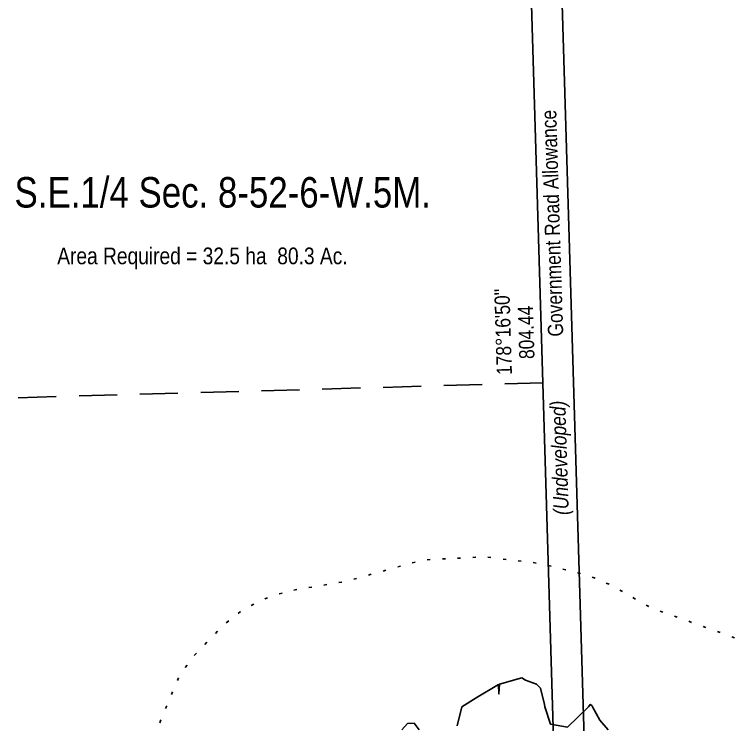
# Model space of a CAD drawing. Extents: x 637633 to 644092, y 5921573 to 5931294.
# Drawn here: x 643206.4 to 643679.8, y 5926755.8 to 5927222.3 of the extents above; entities that cross this region are included whole.
import ezdxf
from ezdxf.enums import TextEntityAlignment as Align

# ---------------------------------------------------------------- set-up
doc = ezdxf.new("R2010")
doc.units = 0
doc.header["$LTSCALE"] = 5
doc.linetypes.add('foc-LSD', pattern=[8, 5, -3])
doc.linetypes.add('foc-WHEELTRACKS', pattern=[2, 0.4, -1.6])
for name, color, linetype in [('C-SYMBOL', 7, 'Continuous'), ('CG-NOTES', 7, 'Continuous'), ('Contour_Line_Major', 254, 'Continuous'), ('L-AREAREQUIRED', 7, 'Continuous'), ('L-BD', 7, 'Continuous'), ('L-ROAD-T', 7, 'Continuous'), ('L-SEC', 7, 'Continuous'), ('L-SECTION-LSD', 7, 'foc-LSD'), ('T-WATER-P3', 160, 'foc-WHEELTRACKS')]:
    doc.layers.add(name, color=color, linetype=linetype)
doc.layers.add('T-TEXT', color=48, linetype='Continuous', lineweight=18)
doc.styles.add('100L', font='ARIALN.TTF', dxfattribs={"height": 11})
doc.styles.add('175L', font='ARIALN.TTF', dxfattribs={"height": 20})
doc.styles.add('80L', font='ARIALN.TTF', dxfattribs={"height": 10})
doc.styles.add('80LS', font='ARIALNI.TTF', dxfattribs={"height": 10})

# ---------------------------------------------------------------- blocks, each defined once
blk = doc.blocks.new('label_road_undeveloped')
at = {"layer": 'L-ROAD-T', "style": '80L'}
blk.add_text('Government Road Allowance', height=10, dxfattribs=at).set_placement((0, 0), align=Align.MIDDLE_CENTER)
at = {"layer": 'T-TEXT', "style": '80LS'}
blk.add_text('(Undeveloped)', height=10, dxfattribs=at).set_placement((-154.19, 0), align=Align.MIDDLE_CENTER)

msp = doc.modelspace()

# ---------------------------------------------------------------- linework, layer by layer
at = {"layer": 'Contour_Line_Major', "elevation": 804.778, "flags": 128}
for points in [[(643596.632, 5926752.399), (643591.249, 5926758.676), (643586.408, 5926767.386), (643585.993, 5926768.414), (643584.963, 5926769.058), (643583.868, 5926767.386), (643569.954, 5926754.154), (643558.751, 5926756.199), (643555.118, 5926767.386), (643555.033, 5926767.473), (643554.945, 5926768.952), (643552.206, 5926779.636), (643549.576, 5926782.372), (643542.468, 5926784.899), (643539.937, 5926786.449), (643525.372, 5926782.372), (643524.928, 5926775.949), (643524.617, 5926782.062), (643509.919, 5926773.343), (643500.563, 5926767.386), (643497.441, 5926754.926)], [(643472.485, 5926752.399), (643469.163, 5926756.662), (643464.893, 5926756.505), (643461.033, 5926752.399)]]:
    msp.add_lwpolyline(points, dxfattribs=at)
at = {"layer": 'L-SEC', "flags": 128}
for points in [[(641903.009, 5928140.055), (641926.887, 5927336.406), (641950.741, 5926532.765), (641974.611, 5925729.159), (641998.486, 5924925.504), (642806.144, 5924949.192), (643613.789, 5924972.881), (643590.226, 5925775.912), (643565.855, 5926578.393), (643541.713, 5927382.25), (643517.589, 5928186.14)], [(643537.692, 5928186.714), (643561.815, 5927382.853), (643585.957, 5926579.017), (643610.328, 5925776.522)]]:
    msp.add_lwpolyline(points, dxfattribs=at)
at = {"layer": 'L-SECTION-LSD'}
msp.add_line((643553.784, 5926980.321), (642746.504, 5926957.458), dxfattribs=at)
at = {"layer": 'T-WATER-P3', "flags": 128}
msp.add_lwpolyline([(643679.838, 5926812.895), (643624.936, 5926832.499), (643598.51, 5926847.534), (643584.267, 5926853.535), (643552.018, 5926861.638), (643515.403, 5926866.052), (643474.802, 5926863.924), (643423.663, 5926849.723), (643386.084, 5926843.436), (643369.586, 5926838.069), (643356.061, 5926830.757), (643343.497, 5926820.915), (643323.29, 5926799.803), (643314.466, 5926786.977), (643296.377, 5926743.639), (643274.942, 5926723.123), (643234.691, 5926699.344), (643222.973, 5926690.562), (643205.926, 5926666.074), (643195.681, 5926655.392), (643160.33, 5926627.005), (643150.098, 5926615.964), (643132.478, 5926590.968), (643101.653, 5926581.256)], dxfattribs=at)

# ---------------------------------------------------------------- block references
at = {"layer": 'CG-NOTES', "color": 3, "rotation": 91.78236387388425}
msp.add_blockref('label_road_undeveloped', (643559.904, 5927085.135), dxfattribs=at)

# ---------------------------------------------------------------- texts
at = {"layer": 'C-SYMBOL', "color": 3, "insert": (643343.384, 5927115.451), "char_height": 20, "width": 273.79263, "attachment_point": 2, "style": '175L'}
msp.add_mtext('S.E.1/4 Sec. 8-52-6-W.5M.', dxfattribs=at)
at = {"layer": 'L-AREAREQUIRED', "color": 5, "insert": (643330.028, 5927069.198), "char_height": 11, "width": 299.18101, "attachment_point": 2, "style": '100L'}
msp.add_mtext('Area Required = 32.5 ha  80.3 Ac.', dxfattribs=at)
at = {"layer": 'L-BD', "style": '80L'}
msp.add_text("178°16'50''", height=9.99724, rotation=91.72, dxfattribs=at).set_placement((643533.514, 5926985.595))
msp.add_text('804.44', height=9.9972, rotation=91.7202, dxfattribs=at).set_placement((643542.788, 5927013.442), align=Align.MIDDLE)

doc.saveas('drawing.dxf')
